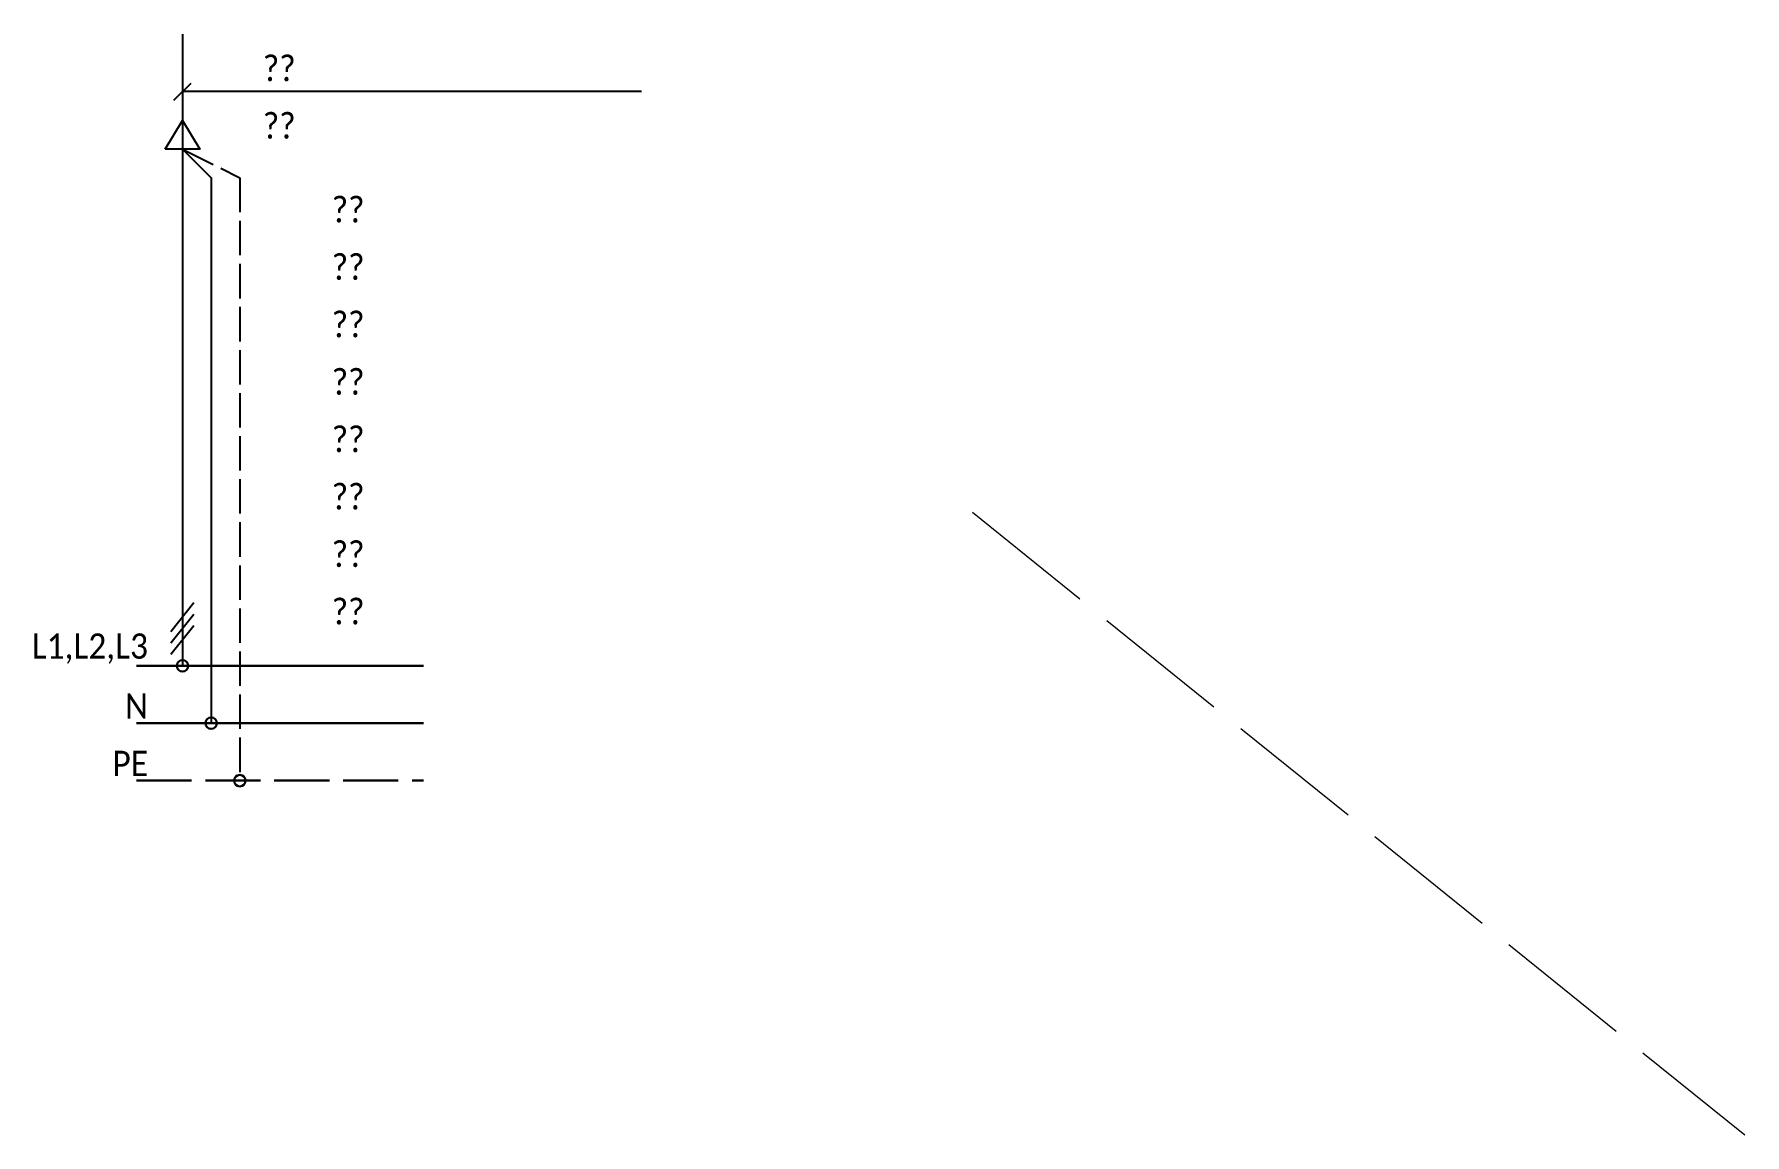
# Model space of a CAD drawing. Extents: x 253 to 402, y 510 to 605.
import ezdxf

# ---------------------------------------------------------------- set-up
doc = ezdxf.new("R2010")
doc.units = 0
doc.linetypes.add('ACAD_ISO02W100', pattern=[15, 12, -3])
doc.layers.add('!VSCHEMES', color=1, linetype='Continuous', lineweight=25)
doc.styles.add('!VTEXT', font='calibri.ttf', dxfattribs={"width": 0.9, "height": 2.2})

# ---------------------------------------------------------------- blocks, each defined once
blk = doc.blocks.new('DEVICE_VSCHEMA_PANEL_IN')
at = {"layer": '!VSCHEMES', "color": 0}
blk.add_line((3.25, 220.25), (4.75, 221.75), dxfattribs=at)
at = {"layer": '!VSCHEMES', "color": 0, "linetype": 'Continuous'}
blk.add_line((44, 221), (4, 221), dxfattribs=at)
at = {"layer": '!VSCHEMES', "color": 0, "lineweight": 30}
for p, q in [((0, 171), (25, 171)), ((0, 166), (25, 166))]:
    blk.add_line(p, q, dxfattribs=at)
at = {"layer": '!VSCHEMES', "color": 0, "linetype": 'ACAD_ISO02W100', "lineweight": 30, "ltscale": 0.4}
blk.add_line((0, 161), (25, 161), dxfattribs=at)
at = {"layer": '!VSCHEMES', "color": 0}
for points in [[(4, 226), (4, 171)], [(4, 216), (6.5, 213.5), (6.5, 166)]]:
    blk.add_lwpolyline(points, dxfattribs=at)
blk.add_lwpolyline([(2.5, 216), (4, 218.5), (5.5, 216)], close=True, dxfattribs=at)
at = {"layer": '!VSCHEMES', "color": 0, "linetype": 'ACAD_ISO02W100', "ltscale": 0.25}
blk.add_lwpolyline([(4, 216), (9, 213.5), (9, 161)], dxfattribs=at)
at = {"layer": '!VSCHEMES', "color": 0, "lineweight": 30}
for centre in [(4, 171), (6.5, 166), (9, 161)]:
    blk.add_circle(centre, 0.5, dxfattribs=at)
at = {"color": 0}
for points in [[(3, 174), (5, 176.5)], [(3, 173), (5, 175.5)], [(3, 172), (5, 174.5)]]:
    blk.add_lwpolyline(points, dxfattribs=at)
at = {"layer": '!VSCHEMES', "color": 0, "char_height": 2.2, "width": 35, "line_spacing_factor": 0.9, "style": '!VTEXT'}
for s, insert, attachment_point in [('??', (11, 223), 4), ('??', (11, 218), 4), ('??', (17, 210.7), 4), ('??', (17, 205.7), 4), ('??', (17, 200.7), 4), ('??', (17, 195.7), 4), ('??', (17, 190.7), 4), ('??', (17, 185.7), 4), ('??', (17, 180.7), 4), ('??', (17, 175.7), 4), ('L1,L2,L3', (1, 172.5), 6), ('N', (1, 167.5), 6), ('PE', (1, 162.5), 6)]:
    blk.add_mtext(s, dxfattribs=dict(at, insert=insert, attachment_point=attachment_point))

msp = doc.modelspace()

# ---------------------------------------------------------------- linework, layer by layer
at = {"linetype": 'ACAD_ISO02W100', "lineweight": 0}
msp.add_line((334.63, 563.79), (401.89, 509.58), dxfattribs=at)

# ---------------------------------------------------------------- block references
at = {"linetype": 'ByBlock', "lineweight": 0}
msp.add_blockref('DEVICE_VSCHEMA_PANEL_IN', (261.8, 379.42), dxfattribs=at)

doc.saveas('drawing.dxf')
